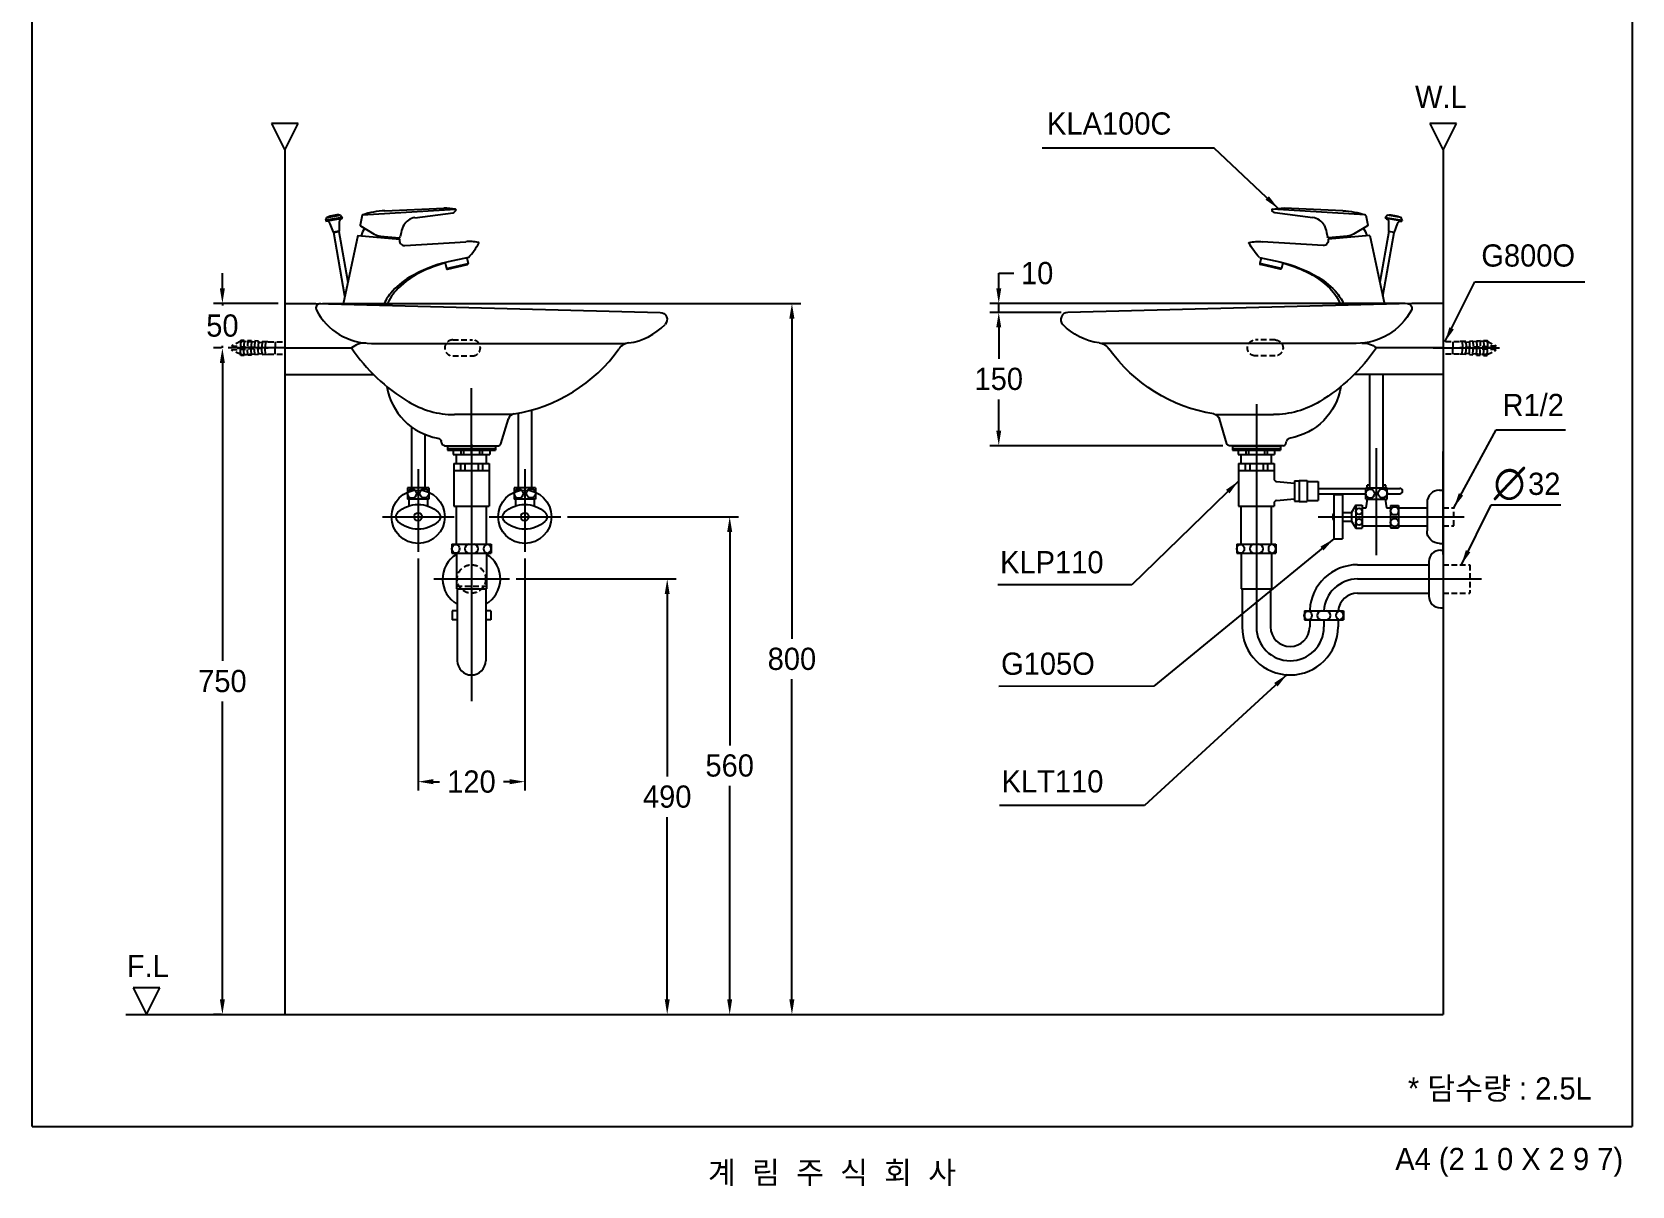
# Model space of a CAD drawing. Header units: millimetres. Extents: x 0 to 3800, y -67 to 2530.
# Drawn here: x 0 to 1800, y -67 to 1232 of the extents above; entities that cross this region are included whole.
import ezdxf
from ezdxf.enums import TextEntityAlignment as Align
from ezdxf.lldxf.tags import DXFTag

# ---------------------------------------------------------------- set-up
doc = ezdxf.new("R2010")
doc.units = ezdxf.units.MM
doc.linetypes.add('DASHED2', pattern=[9.525, 6.35, -3.175])
for name, color, linetype in [('TEXT', 7, 'Continuous'), ('내부선 및 부속', 4, 'Continuous'), ('도각라인', 7, 'Continuous'), ('외형선', 3, 'Continuous'), ('점선', 6, 'DASHED2'), ('중심선', 1, 'DASHED'), ('치수선', 7, 'Continuous')]:
    doc.layers.add(name, color=color, linetype=linetype)
doc.styles.add('____', font='')
doc.styles.add('타이틀', font='H2GTRM.TTF', dxfattribs={"height": 25})
doc.styles.get('____').set_extended_font_data('굴림')
tags = doc.linetypes.add('DASHDOT', pattern=[70, 31, -13, 13, -13]).pattern_tags.tags
tags[10:11] = [DXFTag(74, 4), DXFTag(75, 0), DXFTag(340, '0'), DXFTag(46, 0.0), DXFTag(50, 0.0), DXFTag(44, 0.0), DXFTag(45, 0.0)]
tags[8:9] = [DXFTag(74, 4), DXFTag(75, 0), DXFTag(340, '0'), DXFTag(46, 0.0), DXFTag(50, 0.0), DXFTag(44, 0.0), DXFTag(45, 0.0)]
tags[6:7] = [DXFTag(74, 4), DXFTag(75, 0), DXFTag(340, '0'), DXFTag(46, 0.0), DXFTag(50, 0.0), DXFTag(44, 0.0), DXFTag(45, 0.0)]
tags[4:5] = [DXFTag(74, 4), DXFTag(75, 0), DXFTag(340, '0'), DXFTag(46, 0.0), DXFTag(50, 0.0), DXFTag(44, 0.0), DXFTag(45, 0.0)]
tags = doc.linetypes.add('DASHED', pattern=[25.72, 12.86, -12.86]).pattern_tags.tags
tags[6:7] = [DXFTag(74, 4), DXFTag(75, 0), DXFTag(340, '0'), DXFTag(46, 0.0), DXFTag(50, 0.0), DXFTag(44, 0.0), DXFTag(45, 0.0)]
tags[4:5] = [DXFTag(74, 4), DXFTag(75, 0), DXFTag(340, '0'), DXFTag(46, 0.0), DXFTag(50, 0.0), DXFTag(44, 0.0), DXFTag(45, 0.0)]
doc.dimstyles.new('MSADIM', dxfattribs={"dimtxt": 33, "dimasz": 17, "dimexe": 10, "dimexo": 7.5, "dimgap": 10, "dimtad": 0, "dimtih": 1, "dimtoh": 1, "dimdec": 0, "dimzin": 1, "dimdsep": 46, "dimtxsty": '____', "dimcen": 11.25, "dimadec": 0, "dimazin": 0, "dimtfac": 1, "dimtdec": 0, "dimtix": 1, "dimtmove": 0, "dimatfit": 3, "dimfxl": 1, "dimtolj": 1, "dimtzin": 1, "dimarcsym": 0})

# ---------------------------------------------------------------- blocks, each defined once
blk = doc.blocks.new('*D6')
at = {"layer": '치수선', "color": 0, "linetype": 'Continuous', "lineweight": -2, "transparency": 16777216}
for p, q in [((214.2, 943.1), (214.2, 960.1)), ((276.9, 926.1), (204.2, 926.1)), ((214.2, 926.1), (214.2, 923.9)), ((213.2, 876.1), (204.2, 876.1)), ((214.2, 876.1), (214.2, 878.3)), ((214.2, 859.1), (214.2, 842.1))]:
    blk.add_line(p, q, dxfattribs=at)
at = {"layer": '치수선', "color": 0, "linetype": 'Continuous', "transparency": 16777216}
for points in [[(211.3, 943.1), (217, 943.1), (214.2, 926.1)], [(211.3, 859.1), (217, 859.1), (214.2, 876.1)]]:
    blk.add_solid(points, dxfattribs=at)
at = {"layer": '치수선', "color": 0, "linetype": 'Continuous', "transparency": 16777216, "insert": (214.2, 901.1), "char_height": 25, "attachment_point": 5, "style": '____'}
blk.add_mtext('\\A1;50', dxfattribs=at)
blk = doc.blocks.new('*D7')
at = {"layer": '치수선', "color": 0, "linetype": 'Continuous', "lineweight": -2, "transparency": 16777216}
for p, q in [((213.2, 876.1), (204.2, 876.1)), ((214.2, 859.1), (214.2, 523.9)), ((214.2, 143.1), (214.2, 478.2)), ((213.2, 126.1), (204.2, 126.1))]:
    blk.add_line(p, q, dxfattribs=at)
at = {"layer": '치수선', "color": 0, "linetype": 'Continuous', "transparency": 16777216}
for points in [[(211.3, 859.1), (217, 859.1), (214.2, 876.1)], [(211.3, 143.1), (217, 143.1), (214.2, 126.1)]]:
    blk.add_solid(points, dxfattribs=at)
at = {"layer": '치수선', "color": 0, "linetype": 'Continuous', "transparency": 16777216, "insert": (214.2, 501.1), "char_height": 25, "attachment_point": 5, "style": '____'}
blk.add_mtext('\\A1;750', dxfattribs=at)
blk = doc.blocks.new('*D8')
at = {"layer": '치수선', "color": 0, "linetype": 'Continuous', "lineweight": -2, "transparency": 16777216}
for p, q in [((326.9, 926.1), (864.9, 926.1)), ((854.9, 909.1), (854.9, 548.9)), ((854.9, 143.1), (854.9, 503.3)), ((743.2, 126.1), (864.9, 126.1))]:
    blk.add_line(p, q, dxfattribs=at)
at = {"layer": '치수선', "color": 0, "linetype": 'Continuous', "transparency": 16777216}
for points in [[(852, 909.1), (857.7, 909.1), (854.9, 926.1)], [(852, 143.1), (857.7, 143.1), (854.9, 126.1)]]:
    blk.add_solid(points, dxfattribs=at)
at = {"layer": '치수선', "color": 0, "linetype": 'Continuous', "transparency": 16777216, "insert": (854.9, 526.1), "char_height": 25, "attachment_point": 5, "style": '____'}
blk.add_mtext('\\A1;800', dxfattribs=at)
blk = doc.blocks.new('*D9')
at = {"layer": '치수선', "color": 0, "linetype": 'Continuous', "lineweight": -2, "transparency": 16777216}
for p, q in [((602.3, 686.1), (794.9, 686.1)), ((784.9, 669.1), (784.9, 428.9)), ((784.9, 143.1), (784.9, 383.3)), ((779.6, 126.1), (794.9, 126.1))]:
    blk.add_line(p, q, dxfattribs=at)
at = {"layer": '치수선', "color": 0, "linetype": 'Continuous', "transparency": 16777216}
for points in [[(782.1, 669.1), (787.7, 669.1), (784.9, 686.1)], [(782.1, 143.1), (787.7, 143.1), (784.9, 126.1)]]:
    blk.add_solid(points, dxfattribs=at)
at = {"layer": '치수선', "color": 0, "linetype": 'Continuous', "transparency": 16777216, "insert": (784.9, 406.1), "char_height": 25, "attachment_point": 5, "style": '____'}
blk.add_mtext('\\A1;560', dxfattribs=at)
blk = doc.blocks.new('*D10')
at = {"layer": '치수선', "color": 0, "linetype": 'Continuous', "lineweight": -2, "transparency": 16777216}
for p, q in [((544.7, 616.1), (724.6, 616.1)), ((714.6, 599.1), (714.6, 393.9)), ((714.6, 143.1), (714.6, 348.2)), ((704.5, 126.1), (724.6, 126.1))]:
    blk.add_line(p, q, dxfattribs=at)
at = {"layer": '치수선', "color": 0, "linetype": 'Continuous', "transparency": 16777216}
for points in [[(711.8, 599.1), (717.4, 599.1), (714.6, 616.1)], [(711.8, 143.1), (717.4, 143.1), (714.6, 126.1)]]:
    blk.add_solid(points, dxfattribs=at)
at = {"layer": '치수선', "color": 0, "linetype": 'Continuous', "transparency": 16777216, "insert": (714.6, 371.1), "char_height": 25, "attachment_point": 5, "style": '____'}
blk.add_mtext('\\A1;490', dxfattribs=at)
blk = doc.blocks.new('*D11')
at = {"layer": '치수선', "color": 0, "linetype": 'Continuous', "lineweight": -2, "transparency": 16777216}
for p, q in [((434.4, 639.1), (434.4, 378)), ((554.4, 639.1), (554.4, 378)), ((451.4, 388), (458.5, 388)), ((537.4, 388), (530.3, 388))]:
    blk.add_line(p, q, dxfattribs=at)
at = {"layer": '치수선', "color": 0, "linetype": 'Continuous', "transparency": 16777216}
for points in [[(451.4, 390.9), (451.4, 385.2), (434.4, 388)], [(537.4, 390.9), (537.4, 385.2), (554.4, 388)]]:
    blk.add_solid(points, dxfattribs=at)
at = {"layer": '치수선', "color": 0, "linetype": 'Continuous', "transparency": 16777216, "insert": (494.4, 388), "char_height": 25, "attachment_point": 5, "style": '____'}
blk.add_mtext('\\A1;120', dxfattribs=at)
blk = doc.blocks.new('*D12')
at = {"layer": '치수선', "color": 0, "linetype": 'Continuous', "lineweight": -2, "transparency": 16777216}
for p, q in [((1087.6, 943.1), (1087.6, 960.1)), ((1087.6, 960.1), (1104.6, 960.1)), ((1544.9, 926.1), (1077.6, 926.1)), ((1087.6, 916.1), (1087.6, 926.1)), ((1157.7, 916.1), (1077.6, 916.1)), ((1087.6, 899.1), (1087.6, 882.1))]:
    blk.add_line(p, q, dxfattribs=at)
at = {"layer": '치수선', "color": 0, "linetype": 'Continuous', "transparency": 16777216}
for points in [[(1084.8, 943.1), (1090.4, 943.1), (1087.6, 926.1)], [(1084.8, 899.1), (1090.4, 899.1), (1087.6, 916.1)]]:
    blk.add_solid(points, dxfattribs=at)
at = {"layer": '치수선', "color": 0, "linetype": 'Continuous', "transparency": 16777216, "insert": (1130.8, 960.1), "char_height": 25, "attachment_point": 5, "style": '____'}
blk.add_mtext('\\A1;10', dxfattribs=at)
blk = doc.blocks.new('*D13')
at = {"layer": '치수선', "color": 0, "linetype": 'Continuous', "lineweight": -2, "transparency": 16777216}
for p, q in [((1157.7, 916.1), (1077.6, 916.1)), ((1087.6, 899.1), (1087.6, 863.9)), ((1087.6, 783.1), (1087.6, 818.2)), ((1339.6, 766.1), (1077.6, 766.1))]:
    blk.add_line(p, q, dxfattribs=at)
at = {"layer": '치수선', "color": 0, "linetype": 'Continuous', "transparency": 16777216}
for points in [[(1084.8, 899.1), (1090.4, 899.1), (1087.6, 916.1)], [(1084.8, 783.1), (1090.4, 783.1), (1087.6, 766.1)]]:
    blk.add_solid(points, dxfattribs=at)
at = {"layer": '치수선', "color": 0, "linetype": 'Continuous', "transparency": 16777216, "insert": (1087.6, 841.1), "char_height": 25, "attachment_point": 5, "style": '____'}
blk.add_mtext('\\A1;150', dxfattribs=at)

msp = doc.modelspace()

# ---------------------------------------------------------------- linework, layer by layer
at = {"layer": '내부선 및 부속', "linetype": 'Continuous'}
for p, q in [((371.8, 1025.7), (476.4, 1032.1)), ((397, 1030.4), (463.2, 1033.2)), ((430.8, 1022.6), (473.8, 1028)), ((476.9, 1031.6), (476.7, 1030.6)), ((476.9, 1031.5), (476.7, 1030.6)), ((1394.8, 1031.6), (1395, 1030.6)), ((1394.8, 1031.5), (1395, 1030.6)), ((1499.9, 1025.7), (1395.4, 1032.1)), ((1441, 1022.6), (1398, 1028)), ((1474.8, 1030.4), (1408.5, 1033.2)), ((349.1, 1023), (330.4, 1019.7)), ((330.4, 1019.7), (331.6, 1022.8)), ((330.4, 1019.7), (330.6, 1018.7)), ((330.6, 1018.7), (349.3, 1022)), ((331.6, 1022.8), (347, 1025.5)), ((339, 1006.4), (335.6, 1015.8)), ((345.6, 1017.6), (345.6, 1007.6)), ((347, 1025.5), (349.1, 1023)), ((349.3, 1022), (349.1, 1023)), ((371.4, 1025.3), (369.1, 1014.3)), ((369.5, 1013.3), (385.1, 1004.2)), ((1502.3, 1013.3), (1486.7, 1004.2)), ((1500.4, 1025.3), (1502.7, 1014.3)), ((1522.5, 1022), (1522.7, 1023)), ((1541.2, 1018.7), (1522.5, 1022)), ((1524.8, 1025.5), (1522.7, 1023)), ((1522.7, 1023), (1541.4, 1019.7)), ((1540.2, 1022.8), (1524.8, 1025.5)), ((1526.2, 1017.6), (1526.2, 1007.6)), ((1532.8, 1006.4), (1536.2, 1015.8)), ((1541.4, 1019.7), (1540.2, 1022.8)), ((1541.4, 1019.7), (1541.2, 1018.7)), ((345.6, 1007.6), (339, 1006.4)), ((339.4, 1006), (345.3, 1007.1)), ((352.1, 934.4), (339.4, 1006)), ((345.3, 1007.1), (355.4, 950.1)), ((366.5, 1002.6), (350.1, 925.3)), ((366.5, 1002.6), (413.7, 998.5)), ((392.2, 1001.9), (413.2, 1000.1)), ((409.9, 1000.4), (410.1, 998.8)), ((415.3, 1006.1), (414.2, 1000.9)), ((419.3, 991.4), (487.9, 995.6)), ((1452.5, 991.4), (1383.9, 995.6)), ((1456.4, 1006.1), (1457.6, 1000.9)), ((1505.2, 1002.6), (1458.1, 998.5)), ((1479.5, 1001.9), (1458.6, 1000.1)), ((1461.9, 1000.4), (1461.7, 998.8)), ((1505.2, 1002.6), (1521.7, 925.3)), ((1526.5, 1007.1), (1516.4, 950.1)), ((1519.7, 934.4), (1532.4, 1006)), ((1526.2, 1007.6), (1532.8, 1006.4)), ((1532.4, 1006), (1526.5, 1007.1)), ((491, 978), (468, 972.8)), ((489.1, 977.6), (490.6, 971.2)), ((1380.8, 978), (1403.8, 972.8)), ((1382.7, 977.6), (1381.2, 971.2)), ((464.8, 971.7), (466.3, 965.4)), ((466.3, 965.4), (490.6, 971.2)), ((467.5, 964.7), (489.8, 970)), ((1405.5, 965.4), (1381.2, 971.2)), ((1404.3, 964.7), (1381.9, 970)), ((1407, 971.7), (1405.5, 965.4)), ((284.4, 876.1), (359.4, 876.1)), ((382, 881.1), (668.5, 881.1)), ((1489.8, 881.1), (1203.2, 881.1)), ((1587.4, 876.1), (1512.4, 876.1)), ((1504.9, 718.8), (1504.9, 846.1)), ((1519.9, 718.8), (1519.9, 846.1)), ((540.1, 801.1), (475.2, 801.1)), ((546.9, 802.6), (546.9, 718.8)), ((561.9, 806.1), (561.9, 718.8)), ((1331.7, 801.1), (1396.6, 801.1)), ((426.9, 787.3), (426.9, 718.8)), ((441.9, 778.8), (441.9, 718.8)), ((467.4, 766.1), (467.4, 761.1)), ((467.4, 763.1), (521.4, 763.1)), ((467.4, 761.1), (521.4, 761.1)), ((473.9, 761.1), (473.9, 756.1)), ((473.9, 756.1), (514.9, 756.1)), ((477.4, 746.1), (477.4, 756.1)), ((482.4, 761.1), (482.4, 756.1)), ((485.4, 761.1), (485.4, 756.1)), ((503.4, 761.1), (503.4, 756.1)), ((506.4, 761.1), (506.4, 756.1)), ((511.4, 746.1), (511.4, 756.1)), ((514.9, 761.1), (514.9, 756.1)), ((521.4, 766.1), (521.4, 761.1)), ((1350.4, 766.1), (1350.4, 761.1)), ((1350.4, 763.1), (1404.4, 763.1)), ((1350.4, 761.1), (1404.4, 761.1)), ((1356.9, 761.1), (1356.9, 756.1)), ((1356.9, 756.1), (1397.9, 756.1)), ((1360.4, 746.1), (1360.4, 756.1)), ((1365.4, 761.1), (1365.4, 756.1)), ((1368.4, 761.1), (1368.4, 756.1)), ((1386.4, 761.1), (1386.4, 756.1)), ((1389.4, 761.1), (1389.4, 756.1)), ((1394.4, 746.1), (1394.4, 756.1)), ((1397.9, 761.1), (1397.9, 756.1)), ((1404.4, 766.1), (1404.4, 761.1)), ((1587.4, 643.5), (1587.4, 759.7)), ((474.4, 746.1), (474.4, 698.1)), ((474.4, 746.1), (514.4, 746.1)), ((474.4, 738.1), (514.4, 738.1)), ((477.4, 738.1), (511.4, 738.1)), ((481.9, 746.1), (481.9, 738.1)), ((486.9, 746.1), (486.9, 738.1)), ((501.9, 746.1), (501.9, 738.1)), ((506.9, 746.1), (506.9, 738.1)), ((514.4, 746.1), (514.4, 701.3)), ((1357.4, 746.1), (1357.4, 698.1)), ((1357.4, 746.1), (1397.4, 746.1)), ((1357.4, 738.1), (1397.4, 738.1)), ((1360.4, 738.1), (1394.4, 738.1)), ((1364.9, 746.1), (1364.9, 738.1)), ((1369.9, 746.1), (1369.9, 738.1)), ((1384.9, 746.1), (1384.9, 738.1)), ((1389.9, 746.1), (1389.9, 738.1)), ((1397.4, 746.1), (1397.4, 728.8)), ((1400.1, 725.8), (1420.4, 724.1)), ((1420.4, 726.6), (1420.4, 703.6)), ((1420.4, 726.6), (1425.4, 726.6)), ((1425.4, 727.1), (1425.4, 703.1)), ((1425.4, 727.1), (1434.4, 727.1)), ((1434.4, 727.1), (1434.4, 703.1)), ((1434.4, 725.8), (1446.9, 725.8)), ((1446.9, 725.8), (1446.9, 704.3)), ((1501.9, 718.8), (1501.9, 721.6)), ((1504.9, 721.6), (1501.9, 721.6)), ((1522.9, 721.6), (1519.9, 721.6)), ((1522.9, 718.8), (1522.9, 721.6)), ((422.4, 718.8), (422.4, 705.8)), ((446.4, 718.8), (422.4, 718.8)), ((446.4, 705.8), (422.4, 705.8)), ((423.9, 705.8), (423.9, 698.4)), ((444.9, 705.8), (444.9, 698.4)), ((446.4, 718.8), (446.4, 705.8)), ((542.4, 718.8), (542.4, 705.8)), ((566.4, 718.8), (542.4, 718.8)), ((566.4, 705.8), (542.4, 705.8)), ((543.9, 705.8), (543.9, 698.4)), ((564.9, 705.8), (564.9, 698.4)), ((566.4, 718.8), (566.4, 705.8)), ((1400.1, 704.3), (1420.4, 706.1)), ((1420.4, 703.6), (1425.4, 703.6)), ((1425.4, 703.1), (1434.4, 703.1)), ((1434.4, 704.3), (1446.9, 704.3)), ((1446.9, 718.1), (1500.4, 718.1)), ((1446.9, 712.1), (1500.4, 712.1)), ((1464.4, 711.1), (1464.4, 661.1)), ((1464.4, 711.1), (1474.4, 711.1)), ((1474.4, 711.1), (1474.4, 661.1)), ((1500.4, 718.8), (1524.4, 718.8)), ((1500.4, 705.8), (1500.4, 718.8)), ((1500.4, 705.8), (1524.4, 705.8)), ((1500.9, 696.3), (1502.4, 705.8)), ((1522.4, 705.8), (1523.9, 696.3)), ((1524.4, 705.8), (1524.4, 718.8)), ((1524.4, 718.1), (1538.9, 718.1)), ((1524.4, 712.1), (1538.9, 712.1)), ((1569.4, 702.1), (1569.4, 670.1)), ((1583.4, 716.1), (1587.4, 716.1)), ((474.4, 698.1), (514.4, 698.1)), ((477.4, 655.1), (477.4, 698.1)), ((511.4, 655.1), (511.4, 698.1)), ((514.4, 701.3), (514.4, 698.1)), ((1357.4, 698.1), (1397.4, 698.1)), ((1360.4, 655.1), (1360.4, 698.1)), ((1394.4, 655.1), (1394.4, 698.1)), ((1397.4, 701.3), (1397.4, 698.1)), ((1474.4, 690.8), (1484.4, 690.8)), ((1489.4, 699.1), (1484.4, 690.8)), ((1484.4, 690.8), (1484.4, 681.3)), ((1489.4, 699.1), (1496.4, 699.1)), ((1489.4, 699.1), (1489.4, 673.1)), ((1496.4, 699.1), (1496.4, 673.1)), ((1496.4, 696.3), (1500.9, 696.3)), ((1523.9, 696.3), (1528.4, 696.3)), ((1528.4, 698.6), (1528.4, 673.6)), ((1528.4, 698.6), (1537.4, 698.6)), ((1537.4, 698.6), (1537.4, 673.6)), ((1537.4, 696.3), (1569.4, 696.3)), ((1474.4, 681.3), (1484.4, 681.3)), ((1484.4, 681.3), (1489.4, 673.1)), ((1489.4, 673.1), (1496.4, 673.1)), ((1496.4, 675.8), (1528.4, 675.8)), ((1528.4, 673.6), (1537.4, 673.6)), ((1537.4, 675.8), (1569.4, 675.8)), ((472.4, 655.1), (516.4, 655.1)), ((472.4, 655.1), (472.4, 645.1)), ((516.4, 655.1), (516.4, 645.1)), ((1355.4, 655.1), (1399.4, 655.1)), ((1355.4, 655.1), (1355.4, 645.1)), ((1399.4, 655.1), (1399.4, 645.1)), ((1464.4, 661.1), (1474.4, 661.1)), ((1583.4, 656.1), (1587.4, 656.1)), ((1584.4, 648.6), (1587.4, 648.6)), ((1587.4, 648.6), (1587.4, 583.6)), ((472.4, 645.1), (516.4, 645.1)), ((477.4, 645.1), (477.4, 605.1)), ((511.4, 645.1), (511.4, 605.1)), ((1355.4, 645.1), (1399.4, 645.1)), ((1360.4, 645.1), (1360.4, 605.1)), ((1394.4, 645.1), (1394.4, 605.1)), ((1491.3, 632.1), (1571.4, 632.1)), ((1571.4, 635.6), (1571.4, 600.1)), ((477.4, 605.1), (511.4, 605.1)), ((478.4, 605.1), (478.4, 524.1)), ((510.4, 605.1), (510.4, 524.1)), ((1360.4, 605.1), (1394.4, 605.1)), ((1361.4, 605.1), (1361.4, 562.1)), ((1393.4, 605.1), (1393.4, 562.1)), ((1491.3, 600.1), (1571.4, 600.1)), ((1571.4, 600.1), (1571.4, 596.6)), ((472.7, 580.1), (472.7, 570.1)), ((478.4, 580.1), (472.7, 580.1)), ((516.2, 580.1), (510.4, 580.1)), ((516.2, 580.1), (516.2, 570.1)), ((1431.4, 580.1), (1475.4, 580.1)), ((1431.4, 580.1), (1431.4, 570.1)), ((1437.4, 580.1), (1437.4, 581.2)), ((1475.4, 580.1), (1475.4, 570.1)), ((1584.4, 583.6), (1587.4, 583.6)), ((478.4, 570.1), (472.7, 570.1)), ((516.2, 570.1), (510.4, 570.1)), ((1431.4, 570.1), (1475.4, 570.1)), ((1437.4, 570.1), (1437.4, 562.1)), ((1469.4, 570.1), (1469.4, 562.1))]:
    msp.add_line(p, q, dxfattribs=at)
at = {"layer": '내부선 및 부속', "linetype": 'Continuous', "flags": 128}
for points in [[(397, 1030.4, 0.071682), (371.7, 1025.7)], [(476.5, 1032.1, 0.060898), (463.2, 1033.2)], [(473.8, 1028, 0.169046), (476.7, 1030.6)], [(1398, 1028, -0.169046), (1395, 1030.6)], [(1395.2, 1032.1, -0.060898), (1408.5, 1033.2)], [(1474.8, 1030.4, -0.071682), (1500.1, 1025.7)], [(335.6, 1015.8, 0.361169), (330.6, 1018.7)], [(347, 1025.5, 0.142794), (331.6, 1022.8)], [(349.3, 1022, 0.361169), (345.6, 1017.6)], [(369.1, 1014.3, 0.323464), (369.5, 1013.3)], [(374, 1010.6, 0.082698), (370.2, 1002.3)], [(371.8, 1025.7, 0.337043), (371.4, 1025.3)], [(418.2, 1014.1, 0.070886), (415.3, 1006.1)], [(1453.5, 1014.1, -0.070886), (1456.4, 1006.1)], [(1497.8, 1010.6, -0.082698), (1501.6, 1002.3)], [(1499.9, 1025.7, -0.337043), (1500.4, 1025.3)], [(1502.7, 1014.3, -0.323464), (1502.3, 1013.3)], [(1522.5, 1022, -0.361169), (1526.2, 1017.6)], [(1524.8, 1025.5, -0.142794), (1540.2, 1022.8)], [(1536.2, 1015.8, -0.361169), (1541.2, 1018.7)], [(339, 1006.4, 0.337834), (339.5, 1006.1)], [(345.3, 1007.1, 0.337834), (345.6, 1007.6)], [(385.1, 1004.2, 0.111261), (392.2, 1001.9)], [(413.2, 1000.1, 0.378336), (414.2, 1000.9)], [(413.7, 998.5, 0.51857), (419.3, 991.4)], [(495, 995.7, 0.025335), (487.9, 995.6)], [(491, 978, 0.069061), (502.7, 994)], [(502.4, 994.7, 0.046958), (495, 995.7)], [(502.7, 994, 0.495636), (502.4, 994.7)], [(1369.1, 994, -0.495636), (1369.4, 994.7)], [(1380.8, 978, -0.069061), (1369.1, 994)], [(1369.4, 994.7, -0.046958), (1376.8, 995.7)], [(1376.8, 995.7, -0.025335), (1383.9, 995.6)], [(1458.1, 998.5, -0.51857), (1452.5, 991.4)], [(1458.6, 1000.1, -0.378336), (1457.6, 1000.9)], [(1486.7, 1004.2, -0.111261), (1479.5, 1001.9)], [(1526.5, 1007.1, -0.337834), (1526.2, 1007.6)], [(1532.8, 1006.4, -0.337834), (1532.3, 1006.1)], [(468, 972.8, 0.07809), (424.8, 955.6)], [(1403.8, 972.8, -0.07809), (1447, 955.6)], [(424.8, 955.6, 0.085415), (403.6, 937.6)], [(438, 961.6, 0.084528), (411.9, 943.2)], [(464.8, 971.7, 0.040931), (438, 961.6)], [(466.3, 965.4, 0.414214), (467.5, 964.7)], [(1405.5, 965.4, -0.414214), (1404.3, 964.7)], [(1407, 971.7, -0.040931), (1433.8, 961.6)], [(1433.8, 961.6, -0.084528), (1459.9, 943.2)], [(1447, 955.6, -0.085415), (1468.2, 937.6)], [(403.6, 937.6, 0.068628), (395.2, 924.1, 0.068628)], [(411.9, 943.2, 0.097482), (399, 924, 0.097482)], [(1459.9, 943.2, -0.097482), (1472.8, 924, -0.097482)], [(1468.2, 937.6, -0.068628), (1476.6, 924.1, -0.068628)], [(1551.8, 918.6, -0.279127), (1489.8, 881.1)], [(1547.2, 925.9, -0.572105), (1551.8, 918.6)], [(1512.4, 876.1, -0.105524), (1448.8, 815.8)], [(1496.2, 881.4, -0.207555), (1512.4, 876.1)], [(1448.8, 815.8, -0.138024), (1396.6, 801.1)], [(411.7, 680.9, -0.44), (411.7, 691.2)], [(411.7, 691.2, -0.388889), (457.1, 691.2)], [(457.1, 691.2, -0.44), (457.1, 680.9)], [(531.7, 680.9, -0.44), (531.7, 691.2)], [(531.7, 691.2, -0.388889), (577.1, 691.2)], [(577.1, 691.2, -0.44), (577.1, 680.9)], [(457.1, 680.9, -0.388889), (411.7, 680.9)], [(577.1, 680.9, -0.388889), (531.7, 680.9)], [(1583.4, 656.1, -0.414214), (1569.4, 670.1)], [(476.7, 645.1, -0.859727), (476.7, 655)], [(476.7, 655, -0.859727), (476.7, 645.1)], [(1359.6, 645.1, -0.859727), (1359.6, 655)], [(1359.6, 655, -0.859727), (1359.6, 645.1)], [(1435.6, 570.1, -0.859727), (1435.6, 580)], [(1435.6, 580, -0.859727), (1435.6, 570.1)]]:
    msp.add_lwpolyline(points, format="xyb", dxfattribs=at)
at = {"layer": '내부선 및 부속', "linetype": 'Continuous'}
for centre, radius in [((434.4, 686.1), 30), ((427.5, 712.2), 5), ((441.4, 712.5), 5), ((554.4, 686.1), 30), ((547.5, 712.2), 5), ((561.4, 712.5), 5), ((1505.4, 712.2), 5), ((1519.4, 712.5), 5), ((434.4, 686.1), 4.5), ((554.4, 686.1), 4.5), ((1492.9, 692.1), 3.5), ((1532.9, 692.6), 4.5), ((1532.9, 679.6), 4.5), ((1492.9, 680.1), 3.5)]:
    msp.add_circle(centre, radius, dxfattribs=at)
for centre, radius, start, end in [((476.4, 1031.6), 0.5, 348.0107, 93.5142), ((1395.3, 1031.6), 0.5, 86.4858, 191.9893), ((432.8, 1006.3), 16.5, 97.0506, 151.7854), ((1439, 1006.3), 16.5, 28.2146, 82.9494), ((489.6, 970.9), 1, 283.3886, 13.3886), ((1382.2, 970.9), 1, 166.6114, 256.6114), ((324.4, 920.9), 5, 88.5202, 207.6165), ((382, 951.1), 70, 207.6165, 270), ((373.6, 860.1), 21.3, 84.7142, 131.6164), ((532.5, 994.9), 210, 214.4706, 238.5658), ((475.2, 901.1), 100, 238.5658, 270), ((1400.4, 728.8), 3, 180, 265.0303), ((1400.4, 701.3), 3, 94.9697, 180), ((1538.9, 715.1), 3, 270, 90), ((1583.4, 702.1), 14, 90, 180), ((1470.8, 686.1), 7.84, 144.9654, 215.0346), ((491.9, 650.1), 5, 90, 270), ((496.9, 650.1), 5, 270, 90), ((512.9, 650.1), 5, 98.6269, 261.3731), ((511.4, 650.1), 5, 278.6269, 81.3731), ((1374.9, 650.1), 5, 90, 270), ((1379.9, 650.1), 5, 270, 90), ((1395.9, 650.1), 5, 98.6269, 261.3731), ((1394.4, 650.1), 5, 278.6269, 81.3731), ((1584.4, 635.6), 13, 90, 180), ((494.4, 616.1), 32.5, 121.5389, 240.5076), ((494.4, 616.1), 32.5, 299.4924, 58.4611), ((1491.3, 578.1), 54, 90, 176.6714), ((1491.3, 578.1), 22, 90, 174.7841), ((1584.4, 596.6), 13, 180, 270), ((1450.9, 575.1), 5, 90, 270), ((1455.9, 575.1), 5, 270, 90), ((1471.9, 575.1), 5, 98.6269, 261.3731), ((1470.4, 575.1), 5, 278.6269, 81.3731), ((1415.4, 562.1), 54, 180, 0), ((1415.4, 562.1), 22, 180, 0), ((494.4, 524.1), 16, 180, 0)]:
    msp.add_arc(centre, radius, start, end, dxfattribs=at)
at = {"layer": '도각라인', "color": 7}
for p, q in [((0, 0), (0, 2530)), ((1800, 2530), (1800, 0)), ((0, 0), (1800, 0))]:
    msp.add_line(p, q, dxfattribs=at)
at = {"layer": '외형선', "linetype": 'Continuous'}
for p, q in [((299.4, 1128.7), (269.4, 1128.7)), ((269.4, 1128.7), (284.4, 1098.7)), ((284.4, 1098.7), (299.4, 1128.7)), ((1602.4, 1128.7), (1572.4, 1128.7)), ((1572.4, 1128.7), (1587.4, 1098.7)), ((1587.4, 1098.7), (1602.4, 1128.7)), ((284.4, 1098.7), (284.4, 126.1)), ((1587.4, 1098.7), (1587.4, 126.1)), ((284.4, 926.1), (319.4, 926.1)), ((319.4, 926.1), (706.6, 916.1)), ((1552.4, 926.1), (1165.2, 916.1)), ((1587.4, 926.1), (1552.4, 926.1)), ((1587.4, 926.1), (1587.4, 846.1)), ((284.4, 846.1), (384.4, 846.1)), ((1587.4, 846.1), (1487.4, 846.1)), ((527.6, 768.2), (536, 796.2)), ((1344.2, 768.2), (1335.8, 796.2)), ((461.3, 768.2), (460.4, 771.1)), ((464.1, 766.1), (524.7, 766.1)), ((467.4, 766.1), (521.4, 766.1)), ((1407.6, 766.1), (1347.1, 766.1)), ((1350.4, 766.1), (1404.4, 766.1)), ((1410.5, 768.2), (1411.4, 771.1)), ((143.9, 156.1), (113.9, 156.1)), ((113.9, 156.1), (128.9, 126.1)), ((128.9, 126.1), (143.9, 156.1)), ((105.4, 126.1), (1587.4, 126.1))]:
    msp.add_line(p, q, dxfattribs=at)
at = {"layer": '외형선', "linetype": 'Continuous', "flags": 128}
for points in [[(706.6, 916.1, -0.651665), (712.2, 902.5)], [(1200.6, 881.7, -0.168937), (1159.6, 902.5)], [(1200.6, 881.7, -0.206845), (1211.5, 875.1)], [(1329.4, 801.8, -0.200684), (1211.5, 875.1)], [(1472.4, 832.6, -0.320368), (1415.3, 774.6)], [(1329.4, 801.8, -0.28732), (1335.8, 796.2)], [(456.5, 774.6, -0.283849), (460.4, 771.1)], [(464.1, 766.1, -0.331096), (461.3, 768.2)], [(1347.1, 766.1, -0.331096), (1344.2, 768.2)]]:
    msp.add_lwpolyline(points, format="xyb", dxfattribs=at)
at = {"layer": '외형선', "linetype": 'Continuous'}
for centre, radius, start, end in [((661.7, 951), 70, 277.8007, 316.1559), ((1165.4, 908.1), 8, 91.4805, 223.8441), ((513.7, 979.5), 180, 279.1563, 324.5468), ((673.4, 865.8), 16, 97.8007, 144.5468), ((468.5, 843.6), 70, 189.0531, 260.1082), ((543.6, 793.9), 8, 99.1563, 163.278), ((1416.2, 769.7), 5, 99.8918, 163.278), ((524.7, 769.1), 3, 270, 343.278), ((1407.6, 769.1), 3, 270, 343.278)]:
    msp.add_arc(centre, radius, start, end, dxfattribs=at)
at = {"layer": '점선'}
for p, q in [((234.8, 883.7), (224.5, 878.2)), ((234.8, 884.7), (234.5, 877.7)), ((238.8, 884.5), (234.8, 884.7)), ((234.8, 883.7), (262.7, 882.2)), ((238.8, 884.5), (238.4, 877.5)), ((242.8, 884.3), (242.4, 877.3)), ((246.8, 884.1), (242.8, 884.3)), ((246.8, 884.1), (246.4, 877.1)), ((250.8, 883.9), (250.4, 876.9)), ((254.8, 883.7), (250.8, 883.9)), ((254.8, 883.7), (254.4, 876.7)), ((258.8, 883.4), (258.4, 876.5)), ((258.8, 883.4), (265.8, 883.1)), ((262.8, 883.2), (262.4, 876.2)), ((265.8, 883.1), (284.4, 883.1)), ((273.4, 883.1), (273.4, 876.1)), ((284.4, 883.1), (284.4, 869.1)), ((473.4, 885.1), (495.4, 885.1)), ((1398.4, 885.1), (1376.4, 885.1)), ((1606, 883.1), (1587.4, 883.1)), ((1598.4, 883.1), (1598.4, 876.1)), ((1613, 883.4), (1606, 883.1)), ((1609, 883.2), (1609.4, 876.2)), ((1637, 883.7), (1609.1, 882.2)), ((1613, 883.4), (1613.4, 876.5)), ((1617, 883.7), (1621, 883.9)), ((1617, 883.7), (1617.4, 876.7)), ((1621, 883.9), (1621.4, 876.9)), ((1625, 884.1), (1629, 884.3)), ((1625, 884.1), (1625.3, 877.1)), ((1629, 884.3), (1629.3, 877.3)), ((1633, 884.5), (1637, 884.7)), ((1633, 884.5), (1633.3, 877.5)), ((1637, 884.7), (1637.3, 877.7)), ((1637, 883.7), (1647.3, 878.2)), ((224.5, 878.2), (265.6, 876.1)), ((224.5, 873.9), (265.6, 876.1)), ((234.8, 868.5), (224.5, 873.9)), ((231.4, 876.1), (236.5, 877.6)), ((231.4, 876.1), (236.5, 874.6)), ((234.8, 867.5), (234.5, 874.4)), ((234.8, 868.5), (262.7, 869.9)), ((238.8, 867.7), (234.8, 867.5)), ((238.8, 867.7), (238.4, 874.7)), ((242.8, 867.9), (242.4, 874.9)), ((246.8, 868.1), (242.8, 867.9)), ((246.8, 868.1), (246.4, 875.1)), ((250.8, 868.3), (250.4, 875.3)), ((254.8, 868.5), (250.8, 868.3)), ((254.8, 868.5), (254.4, 875.5)), ((258.8, 868.7), (258.4, 875.7)), ((258.8, 868.7), (265.8, 869.1)), ((262.8, 868.9), (262.4, 875.9)), ((265.8, 869.1), (284.4, 869.1)), ((273.4, 869.1), (273.4, 876.1)), ((473.4, 867.1), (495.4, 867.1)), ((1398.4, 867.1), (1376.4, 867.1)), ((1606, 869.1), (1587.4, 869.1)), ((1598.4, 869.1), (1598.4, 876.1)), ((1613, 868.7), (1606, 869.1)), ((1647.3, 878.2), (1606.2, 876.1)), ((1647.3, 873.9), (1606.2, 876.1)), ((1609, 868.9), (1609.4, 875.9)), ((1637, 868.5), (1609.1, 869.9)), ((1613, 868.7), (1613.4, 875.7)), ((1617, 868.5), (1617.4, 875.5)), ((1617, 868.5), (1621, 868.3)), ((1621, 868.3), (1621.4, 875.3)), ((1625, 868.1), (1625.3, 875.1)), ((1625, 868.1), (1629, 867.9)), ((1629, 867.9), (1629.3, 874.9)), ((1633, 867.7), (1633.3, 874.7)), ((1633, 867.7), (1637, 867.5)), ((1640.4, 876.1), (1635.3, 877.6)), ((1640.4, 876.1), (1635.3, 874.6)), ((1637, 867.5), (1637.3, 874.4)), ((1637, 868.5), (1647.3, 873.9)), ((1587.4, 696.3), (1599.4, 696.3)), ((1599.4, 675.8), (1599.4, 696.3)), ((1587.4, 675.8), (1599.4, 675.8)), ((1587.4, 632.1), (1617.4, 632.1)), ((1617.4, 632.1), (1617.4, 600.1)), ((477.4, 608.1), (511.4, 608.1)), ((1587.4, 600.1), (1617.4, 600.1))]:
    msp.add_line(p, q, dxfattribs=at)
at = {"layer": '점선', "flags": 128}
for points in [[(1376.4, 867.1, -1), (1376.4, 885.1)], [(1398.4, 885.1, -1), (1398.4, 867.1)]]:
    msp.add_lwpolyline(points, format="xyb", dxfattribs=at)
at = {"layer": '점선'}
msp.add_circle((494.4, 616.1), 16, dxfattribs=at)
for centre, start, end in [((473.4, 876.1), 90, 270), ((495.4, 876.1), 270, 90)]:
    msp.add_arc(centre, 9, start, end, dxfattribs=at)
at = {"layer": '중심선', "linetype": 'DASHDOT'}
for p, q in [((284.4, 876.1), (220.7, 876.1)), ((1576.4, 876.1), (1651.1, 876.1)), ((494.4, 756.8), (494.4, 830.9)), ((1377.4, 812.9), (1377.4, 562.1)), ((494.4, 767.7), (494.4, 478.5)), ((1512.4, 643), (1512.4, 763.4)), ((434.4, 739.5), (434.4, 646.6)), ((554.4, 739.5), (554.4, 646.6)), ((394.3, 686.1), (474.8, 686.1)), ((514.3, 686.1), (594.8, 686.1)), ((1447, 686.1), (1611, 686.1)), ((452.1, 616.1), (537.2, 616.1)), ((1491.3, 616.1), (1630.5, 616.1)), ((1453.4, 570.1), (1453.4, 562.1))]:
    msp.add_line(p, q, dxfattribs=at)
for centre, start, end in [((1491.3, 578.1), 90, 176.6714), ((1415.4, 562.1), 180.0007, 0)]:
    msp.add_arc(centre, 38, start, end, dxfattribs=at)

# ---------------------------------------------------------------- texts
at = {"layer": 'TEXT', "style": '타이틀'}
for s, p in [('W.L', (1585, 1158.5)), ('F.L', (130.3, 180.7))]:
    msp.add_text(s, height=25, dxfattribs=at).set_placement(p, align=Align.MIDDLE)
for s, p in [('* 담수량 : 2.5L', (1651.3, 42.9)), ('계  림  주  식  회  사', (900, -51.7))]:
    msp.add_text(s, height=25, dxfattribs=at).set_placement(p, align=Align.MIDDLE_CENTER)
msp.add_text('A4 (2 1 0 X 2 9 7)', height=25, dxfattribs=at).set_placement((1790, -36.5), align=Align.MIDDLE_RIGHT)
at = {"layer": 'TEXT', "char_height": 25, "width": 380.447, "attachment_point": 1, "line_spacing_factor": 0.963855, "style": '타이틀'}
for s, insert in [('\\A1;KLA100C', (1141.9, 1141.1)), ('\\A1;G800O', (1630.5, 992.6)), ('\\A1;KLP110', (1089.1, 647.5)), ('\\A1;G105O', (1090.2, 533.3)), ('\\A1;KLT110', (1090.8, 400.9))]:
    msp.add_mtext(s, dxfattribs=dict(at, insert=insert))
at = {"layer": '치수선'}
for s, height, style, p in [('∅', 35, '____', (1644.4, 706.8)), ('32', 25, '타이틀', (1683.1, 710.7))]:
    msp.add_text(s, height=height, dxfattribs=dict(at, style=style)).set_placement(p)
at = {"layer": '치수선', "linetype": 'Continuous', "insert": (1654.3, 824.4), "char_height": 25, "width": 380.447, "attachment_point": 1, "line_spacing_factor": 0.963855, "style": '타이틀'}
msp.add_mtext('\\A1;R1/2', dxfattribs=at)

# ---------------------------------------------------------------- dimensions: what is measured, and where the dimension line sits
at = {"layer": '치수선', "linetype": 'Continuous'}
for base, p1, p2, picture, middle in [((1087.6, 916.1), (1552.4, 926.1), (1165.2, 916.1), '*D12', (1130.8, 960.1)), ((854.9, 126.1), (319.4, 926.1), (735.7, 126.1), '*D8', (854.9, 526.1)), ((784.9, 126.1), (594.8, 686.1), (772.1, 126.1), '*D9', (784.9, 406.1)), ((714.6, 126.1), (537.2, 616.1), (697, 126.1), '*D10', (714.6, 371.1))]:
    dim = msp.add_linear_dim(base=base, p1=p1, p2=p2, angle=90, dimstyle='MSADIM', override={"dimtxt": 25}, dxfattribs=at)
    dim.commit()
    dim.dimension.update_dxf_attribs({"geometry": picture, "text_midpoint": middle, "dimtype": 160})
for base, p1, p2, picture, middle in [((214.2, 876.1), (284.4, 926.1), (220.7, 876.1), '*D6', (214.2, 901.1)), ((1087.6, 766.1), (1165.2, 916.1), (1347.1, 766.1), '*D13', (1087.6, 841.1)), ((214.2, 126.1), (220.7, 876.1), (220.7, 126.1), '*D7', (214.2, 501.1))]:
    dim = msp.add_linear_dim(base=base, p1=p1, p2=p2, angle=90, dimstyle='MSADIM', override={"dimtxt": 25}, dxfattribs=at)
    dim.commit()
    dim.dimension.update_dxf_attribs({"geometry": picture, "text_midpoint": middle})
dim = msp.add_linear_dim(base=(554.4, 388), p1=(434.4, 646.6), p2=(554.4, 646.6), dimstyle='MSADIM', override={"dimtxt": 25}, dxfattribs=at)
dim.commit()
dim.dimension.update_dxf_attribs({"geometry": '*D11', "text_midpoint": (494.4, 388), "dimtype": 160})

# ---------------------------------------------------------------- leaders
for points in [[(1402, 1033.1), (1330, 1100.9), (1136.5, 1100.9)], [(1589.5, 882.9), (1623.3, 950.6), (1747, 950.6)], [(1599.5, 696.3), (1647.2, 784), (1725.3, 784)], [(1357.4, 726.3), (1237.3, 609.5), (1086.4, 609.5)], [(1608, 632.1), (1641.7, 699.7), (1720, 699.7)], [(1464.4, 661.1), (1262, 495.4), (1087.7, 495.2)], [(1411.9, 508.6), (1251.5, 361.3), (1088.5, 361.3)]]:
    msp.add_leader(points, dimstyle='MSADIM', override={"dimtxt": 25}, dxfattribs=at)

doc.saveas('drawing.dxf')
